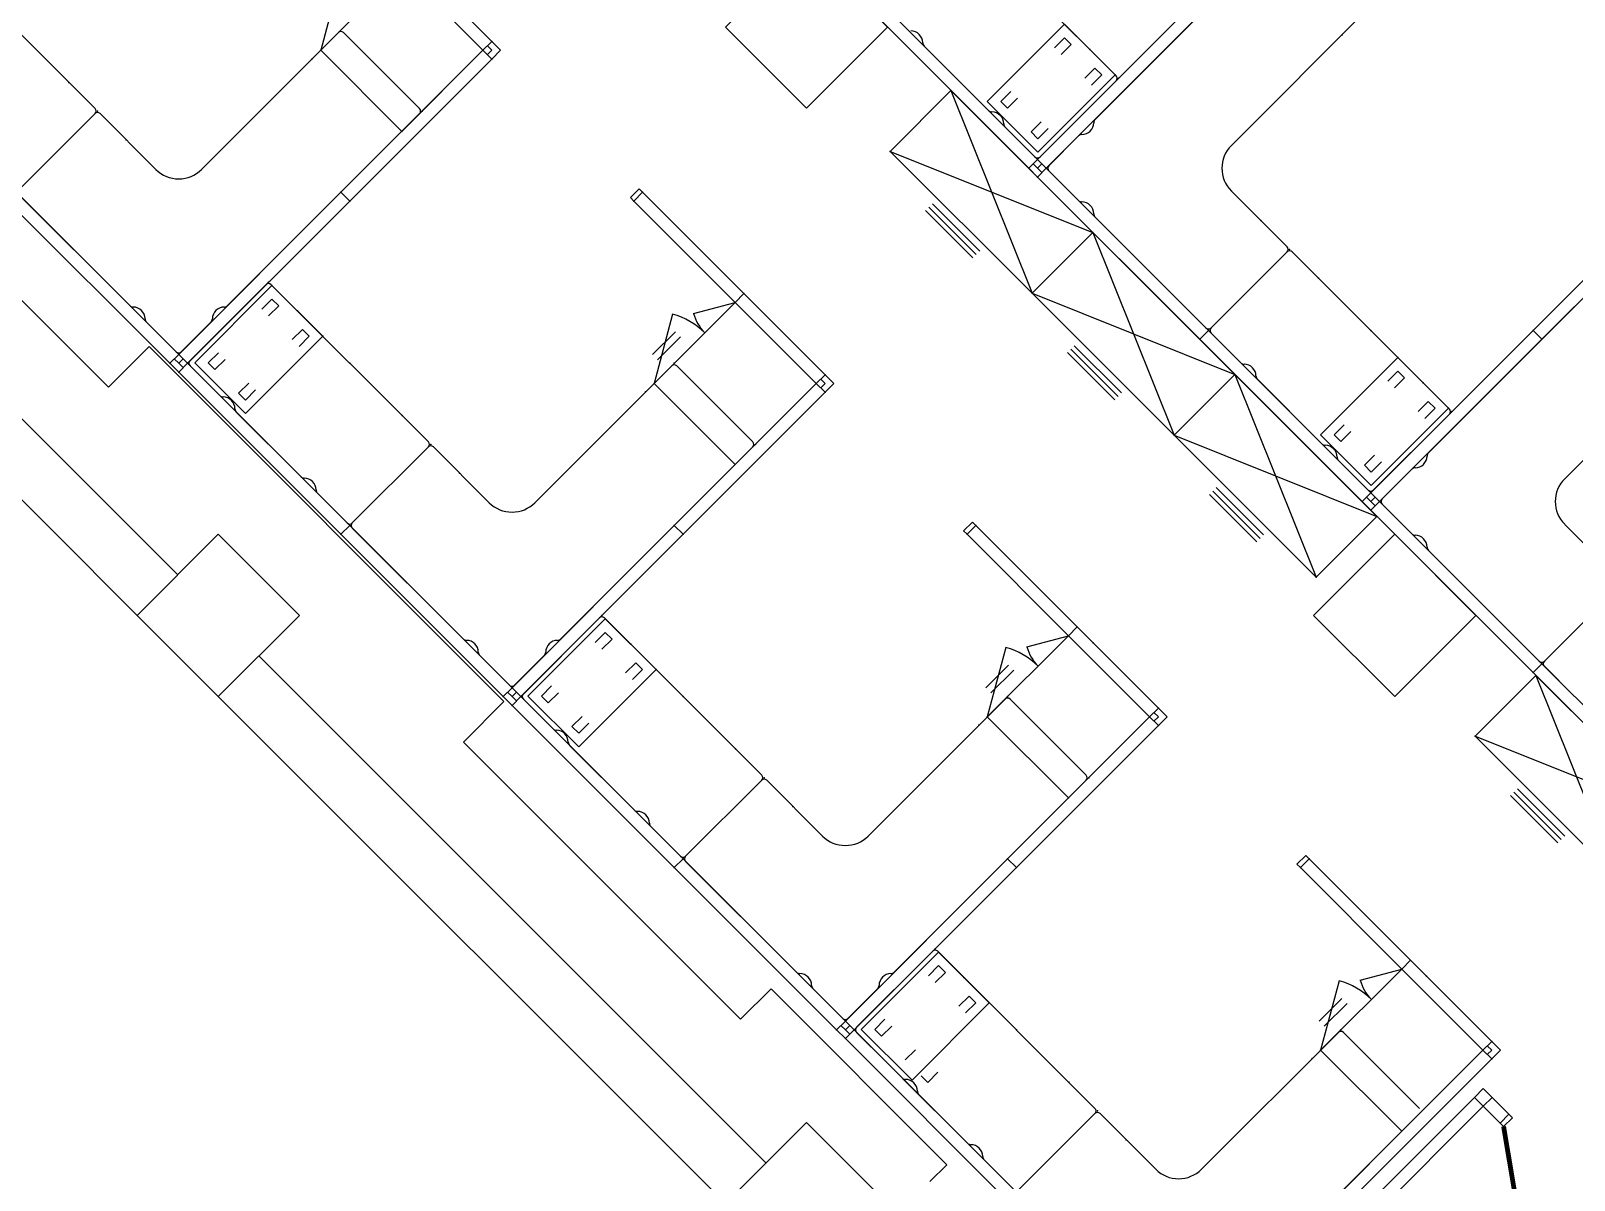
# Model space of a CAD drawing. Extents: x -3175 to 3292, y 161 to 2891.
# Drawn here: x -1607.2 to -1284.4, y 808 to 1048.4 of the extents above; entities that cross this region are included whole.
import ezdxf

# ---------------------------------------------------------------- set-up
doc = ezdxf.new("R2010")
doc.units = 0
doc.header["$MEASUREMENT"] = 0
doc.layers.get('0').update_dxf_attribs({"linetype": 'CONTINUOUS'})
for name, color, linetype in [('A-COLS', 5, 'CONTINUOUS'), ('A-DOOR', 2, 'CONTINUOUS'), ('A-GLAZ-SILL', 1, 'CONTINUOUS'), ('A-WALL-FULL', 6, 'CONTINUOUS'), ('AFUFI-P', 2, 'CONTINUOUS'), ('AFUPC-P', 3, 'CONTINUOUS'), ('AFUPN-P', 3, 'CONTINUOUS'), ('AFUWK-P', 1, 'CONTINUOUS')]:
    doc.layers.add(name, color=color, linetype=linetype)

# ---------------------------------------------------------------- blocks, each defined once
blk = doc.blocks.new('A$C3EC44B9F')
at = {"layer": 'AFUFI-P'}
for p, q in [((-179.46, 276.48), (-162.49, 293.45)), ((-175.58, 290.97), (-179.46, 276.48)), ((-162.49, 293.45), (-145.52, 276.48)), ((-162.49, 259.51), (-179.46, 276.48)), ((-145.52, 276.48), (-162.49, 259.51)), ((-189.65, 227.26), (-205.82, 211.09)), ((-179.04, 216.66), (-189.65, 227.26)), ((-189.65, 224.44), (-191.77, 222.31)), ((-188.23, 223.02), (-190.35, 220.9)), ((-188.23, 223.02), (-189.65, 224.44)), ((-109.74, 206.76), (-92.77, 223.73)), ((-101.47, 221.4), (-92.77, 223.73)), ((-92.77, 223.73), (-75.8, 206.76)), ((-105.86, 221.25), (-109.74, 206.76)), ((-195.21, 200.48), (-179.04, 216.66)), ((-185.4, 215.95), (-183.28, 218.07)), ((-183.99, 214.54), (-181.87, 216.66)), ((-181.87, 216.66), (-183.28, 218.07)), ((-110.05, 212.81), (-105.28, 217.59)), ((-108.99, 211.75), (-104.22, 216.52)), ((-200.87, 213.21), (-202.99, 211.09)), ((-205.82, 211.09), (-195.21, 200.48)), ((-202.99, 211.09), (-201.58, 209.68)), ((-199.46, 211.8), (-201.58, 209.68)), ((-196.63, 204.73), (-194.51, 206.85)), ((-92.77, 189.79), (-109.74, 206.76)), ((-75.8, 206.76), (-92.77, 189.79)), ((-196.63, 204.73), (-195.21, 203.31)), ((-195.21, 203.31), (-193.09, 205.43)), ((-119.93, 157.54), (-136.1, 141.37)), ((-109.32, 146.94), (-119.93, 157.54)), ((-119.93, 154.71), (-122.05, 152.59)), ((-118.51, 153.3), (-120.63, 151.18)), ((-118.51, 153.3), (-119.93, 154.71)), ((-40.02, 137.04), (-23.05, 154.01)), ((-31.75, 151.68), (-23.05, 154.01)), ((-23.05, 154.01), (-6.08, 137.04)), ((-36.14, 151.53), (-40.02, 137.04)), ((-125.49, 130.76), (-109.32, 146.94)), ((-115.68, 146.23), (-113.56, 148.35)), ((-114.27, 144.82), (-112.15, 146.94)), ((-112.15, 146.94), (-113.56, 148.35)), ((-40.33, 143.09), (-35.56, 147.86)), ((-39.27, 142.03), (-34.5, 146.8)), ((-131.15, 143.49), (-133.27, 141.37)), ((-129.74, 142.08), (-131.86, 139.95)), ((-136.1, 141.37), (-125.49, 130.76)), ((-133.27, 141.37), (-131.86, 139.95)), ((-126.91, 135), (-124.79, 137.13)), ((-125.49, 133.59), (-123.37, 135.71)), ((-23.05, 120.07), (-40.02, 137.04)), ((-6.08, 137.04), (-23.05, 120.07)), ((-126.91, 135), (-125.49, 133.59)), ((-50.2, 87.82), (-66.38, 71.65)), ((-39.6, 77.22), (-50.2, 87.82)), ((-50.2, 84.99), (-52.33, 82.87)), ((-48.79, 83.58), (-50.2, 84.99)), ((29.7, 67.32), (46.67, 84.29)), ((37.98, 81.96), (46.67, 84.29)), ((46.67, 84.29), (63.64, 67.32)), ((-48.79, 83.58), (-50.91, 81.46)), ((33.58, 81.81), (29.7, 67.32)), ((-45.96, 76.51), (-43.84, 78.63)), ((-42.43, 77.22), (-43.84, 78.63)), ((29.39, 73.37), (34.16, 78.14)), ((-55.77, 61.04), (-39.6, 77.22)), ((-44.55, 75.09), (-42.43, 77.22)), ((30.45, 72.31), (35.22, 77.08)), ((-66.38, 71.65), (-55.77, 61.04)), ((-61.43, 73.77), (-63.55, 71.65)), ((-63.55, 71.65), (-62.14, 70.23)), ((-60.02, 72.36), (-62.14, 70.23)), ((-57.19, 65.28), (-55.07, 67.41)), ((46.67, 50.35), (29.7, 67.32)), ((63.64, 67.32), (46.67, 50.35)), ((-53.87, 61.97), (-52.46, 60.56)), ((-52.46, 60.56), (-50.34, 62.68))]:
    blk.add_line(p, q, dxfattribs=at)
for centre, radius, start, end in [((-109.74, 206.76), 15, 45, 75), ((-92.77, 223.73), 9, 195, 225), ((-40.02, 137.04), 15, 45, 75), ((-23.05, 154.01), 9, 195, 225), ((29.7, 67.32), 15, 45, 75), ((46.67, 84.29), 9, 195, 225)]:
    blk.add_arc(centre, radius, start, end, dxfattribs=at)
for p in [(-179.46, 276.48), (-145.52, 276.48), (-162.49, 259.51), (-189.65, 227.26), (-92.77, 223.73), (-184.34, 221.96), (-179.04, 216.66), (-109.74, 206.76), (-75.8, 206.76), (-119.93, 157.54), (-114.62, 152.24), (-23.05, 154.01), (-109.32, 146.94), (-40.02, 137.04), (-6.08, 137.04), (-23.05, 120.07), (-50.2, 87.82), (46.67, 84.29), (-44.9, 82.52), (-39.6, 77.22), (29.7, 67.32), (63.64, 67.32)]:
    blk.add_point(p, dxfattribs=at)
at = {"layer": 'AFUPC-P'}
for p, q in [((-145.52, 276.48), (-143.68, 278.32)), ((-143.68, 278.32), (-141.85, 276.48)), ((-143.68, 274.64), (-145.52, 276.48)), ((-144.6, 277.4), (-143.68, 276.48)), ((-144.6, 275.56), (-143.68, 276.48)), ((-143.68, 274.64), (-141.85, 276.48)), ((-114.69, 245.65), (-112.85, 247.49)), ((-113.99, 244.94), (-114.69, 245.65)), ((-112.15, 246.78), (-113.99, 244.94)), ((-112.85, 247.49), (-112.15, 246.78)), ((-209.16, 212.84), (-211, 211)), ((-209.16, 209.16), (-211, 211)), ((-210.08, 211.92), (-209.16, 211)), ((-209.16, 212.84), (-207.32, 211)), ((-208.24, 211.92), (-209.16, 211)), ((-207.32, 211), (-209.16, 209.16)), ((-208.24, 210.08), (-209.16, 211)), ((-75.8, 206.76), (-73.96, 208.6)), ((-73.96, 204.92), (-75.8, 206.76)), ((-74.88, 207.68), (-73.96, 206.76)), ((-74.88, 205.84), (-73.96, 206.76)), ((-73.96, 208.6), (-72.12, 206.76)), ((-73.96, 204.92), (-72.12, 206.76)), ((-44.97, 175.93), (-43.13, 177.77)), ((-43.13, 177.77), (-42.43, 177.06)), ((-44.26, 175.22), (-44.97, 175.93)), ((-42.43, 177.06), (-44.26, 175.22)), ((-139.44, 143.12), (-141.28, 141.28)), ((-140.36, 142.2), (-139.44, 141.28)), ((-139.44, 143.12), (-137.6, 141.28)), ((-138.52, 142.2), (-139.44, 141.28)), ((-139.44, 139.44), (-141.28, 141.28)), ((-137.6, 141.28), (-139.44, 139.44)), ((-138.52, 140.36), (-139.44, 141.28)), ((-6.08, 137.04), (-4.24, 138.88)), ((-4.24, 138.88), (-2.4, 137.04)), ((-4.24, 135.2), (-6.08, 137.04)), ((-5.16, 137.96), (-4.24, 137.04)), ((-5.16, 136.12), (-4.24, 137.04)), ((-4.24, 135.2), (-2.4, 137.04)), ((24.75, 106.21), (26.59, 108.05)), ((27.29, 107.34), (25.46, 105.5)), ((26.59, 108.05), (27.29, 107.34)), ((25.46, 105.5), (24.75, 106.21)), ((-69.72, 73.4), (-71.56, 71.56)), ((-69.72, 69.72), (-71.56, 71.56)), ((-70.64, 72.48), (-69.72, 71.56)), ((-69.72, 73.4), (-67.88, 71.56)), ((-68.8, 72.48), (-69.72, 71.56)), ((-67.88, 71.56), (-69.72, 69.72)), ((-68.8, 70.64), (-69.72, 71.56)), ((63.64, 67.32), (65.48, 69.16)), ((64.56, 68.24), (65.48, 67.32)), ((65.48, 69.16), (67.32, 67.32)), ((65.48, 65.48), (63.64, 67.32)), ((64.56, 66.4), (65.48, 67.32)), ((65.48, 65.48), (67.32, 67.32))]:
    blk.add_line(p, q, dxfattribs=at)
for p in [(-143.68, 278.32), (-145.52, 276.48), (-143.68, 274.64), (-112.15, 246.78), (-113.99, 244.94), (-211, 211), (-209.16, 212.84), (-207.32, 211), (-209.16, 209.16), (-75.8, 206.76), (-73.96, 208.6), (-73.96, 204.92), (-44.26, 175.22), (-42.43, 177.06), (-139.44, 143.12), (-141.28, 141.28), (-139.44, 139.44), (-137.6, 141.28), (-4.24, 138.88), (-6.08, 137.04), (-4.24, 135.2), (27.29, 107.34), (25.46, 105.5), (-71.56, 71.56), (-69.72, 73.4), (-67.88, 71.56), (-69.72, 69.72), (65.48, 69.16), (63.64, 67.32), (65.48, 65.48)]:
    blk.add_point(p, dxfattribs=at)
at = {"layer": 'AFUPN-P'}
for p, q in [((-160.65, 295.29), (-143.68, 278.32)), ((-145.52, 276.48), (-162.49, 293.45)), ((-143.68, 278.32), (-145.52, 276.48)), ((-175.22, 246.78), (-145.52, 276.48)), ((-143.68, 274.64), (-173.38, 244.94)), ((-145.52, 276.48), (-143.68, 274.64)), ((-243.1, 246.78), (-209.16, 212.84)), ((-209.16, 212.84), (-175.22, 246.78)), ((-175.22, 246.78), (-173.38, 244.94)), ((-173.38, 244.94), (-175.22, 246.78)), ((-113.99, 244.94), (-112.15, 246.78)), ((-112.15, 246.78), (-90.93, 225.57)), ((-211, 211), (-244.94, 244.94)), ((-173.38, 244.94), (-207.32, 211)), ((-92.77, 223.73), (-113.99, 244.94)), ((-92.77, 223.73), (-90.93, 225.57)), ((-90.93, 225.57), (-92.77, 223.73)), ((-75.8, 206.76), (-92.77, 223.73)), ((-90.93, 225.57), (-73.96, 208.6)), ((-209.16, 212.84), (-211, 211)), ((-207.32, 211), (-209.16, 212.84)), ((-209.16, 209.16), (-207.32, 211)), ((-207.32, 211), (-173.38, 177.06)), ((-175.22, 175.22), (-209.16, 209.16)), ((-105.5, 177.06), (-75.8, 206.76)), ((-73.96, 208.6), (-75.8, 206.76)), ((-75.8, 206.76), (-73.96, 204.92)), ((-73.96, 204.92), (-103.66, 175.22)), ((-175.22, 175.22), (-173.38, 177.06)), ((-173.38, 177.06), (-175.22, 175.22)), ((-141.28, 141.28), (-175.22, 175.22)), ((-173.38, 177.06), (-139.44, 143.12)), ((-139.44, 143.12), (-105.5, 177.06)), ((-103.66, 175.22), (-137.6, 141.28)), ((-105.5, 177.06), (-103.66, 175.22)), ((-103.66, 175.22), (-105.5, 177.06)), ((-44.26, 175.22), (-42.43, 177.06)), ((-23.05, 154.01), (-44.26, 175.22)), ((-42.43, 177.06), (-21.21, 155.85)), ((-23.05, 154.01), (-21.21, 155.85)), ((-21.21, 155.85), (-23.05, 154.01)), ((-21.21, 155.85), (-4.24, 138.88)), ((-6.08, 137.04), (-23.05, 154.01)), ((-139.44, 143.12), (-141.28, 141.28)), ((-137.6, 141.28), (-139.44, 143.12)), ((-139.44, 139.44), (-137.6, 141.28)), ((-105.5, 105.5), (-139.44, 139.44)), ((-137.6, 141.28), (-103.66, 107.34)), ((-4.24, 138.88), (-6.08, 137.04)), ((-35.78, 107.34), (-6.08, 137.04)), ((-6.08, 137.04), (-4.24, 135.2)), ((-4.24, 135.2), (-33.94, 105.5)), ((-105.5, 105.5), (-103.66, 107.34)), ((-103.66, 107.34), (-105.5, 105.5)), ((-103.66, 107.34), (-69.72, 73.4)), ((-69.72, 73.4), (-35.78, 107.34)), ((-35.78, 107.34), (-33.94, 105.5)), ((-33.94, 105.5), (-35.78, 107.34)), ((25.46, 105.5), (27.29, 107.34)), ((27.29, 107.34), (48.51, 86.13)), ((-71.56, 71.56), (-105.5, 105.5)), ((-33.94, 105.5), (-67.88, 71.56)), ((46.67, 84.29), (25.46, 105.5)), ((46.67, 84.29), (48.51, 86.13)), ((48.51, 86.13), (46.67, 84.29)), ((63.64, 67.32), (46.67, 84.29)), ((48.51, 86.13), (65.48, 69.16)), ((-69.72, 73.4), (-71.56, 71.56)), ((-67.88, 71.56), (-69.72, 73.4)), ((-69.72, 69.72), (-67.88, 71.56)), ((-67.88, 71.56), (-33.94, 37.62)), ((-35.78, 35.78), (-69.72, 69.72)), ((65.48, 69.16), (63.64, 67.32)), ((33.94, 37.62), (63.64, 67.32)), ((65.48, 65.48), (35.78, 35.78)), ((63.64, 67.32), (65.48, 65.48))]:
    blk.add_line(p, q, dxfattribs=at)
for p in [(-143.68, 278.32), (-145.52, 276.48), (-145.52, 276.48), (-143.68, 274.64), (-175.22, 246.78), (-175.22, 246.78), (-112.15, 246.78), (-173.38, 244.94), (-173.38, 244.94), (-113.99, 244.94), (-92.77, 223.73), (-92.77, 223.73), (-90.93, 225.57), (-90.93, 225.57), (-211, 211), (-209.16, 212.84), (-209.16, 212.84), (-207.32, 211), (-207.32, 211), (-209.16, 209.16), (-75.8, 206.76), (-75.8, 206.76), (-73.96, 208.6), (-73.96, 204.92), (-175.22, 175.22), (-175.22, 175.22), (-173.38, 177.06), (-173.38, 177.06), (-105.5, 177.06), (-105.5, 177.06), (-103.66, 175.22), (-103.66, 175.22), (-44.26, 175.22), (-42.43, 177.06), (-23.05, 154.01), (-23.05, 154.01), (-17.9, 152.53), (-17.9, 152.53), (-139.44, 143.12), (-139.44, 143.12), (-141.28, 141.28), (-139.44, 139.44), (-137.6, 141.28), (-137.6, 141.28), (-4.24, 138.88), (-6.08, 137.04), (-6.08, 137.04), (-4.24, 135.2), (-103.66, 107.34), (-103.66, 107.34), (-35.78, 107.34), (-35.78, 107.34), (27.29, 107.34), (-105.5, 105.5), (-105.5, 105.5), (-33.94, 105.5), (-33.94, 105.5), (25.46, 105.5), (46.67, 84.29), (46.67, 84.29), (51.82, 82.81), (51.82, 82.81), (-71.56, 71.56), (-69.72, 73.4), (-69.72, 73.4), (-67.88, 71.56), (-67.88, 71.56), (-69.72, 69.72), (65.48, 69.16), (63.64, 67.32), (63.64, 67.32), (65.48, 65.48)]:
    blk.add_point(p, dxfattribs=at)
at = {"layer": 'AFUWK-P'}
for p, q in [((-259.54, 297.16), (-226.66, 264.28)), ((-175.75, 280.19), (-204.39, 251.55)), ((-174.69, 280.19), (-158.78, 264.28)), ((-226.66, 263.22), (-242.57, 247.31)), ((-226.66, 263.22), (-242.57, 247.31)), ((-225.6, 263.22), (-213.94, 251.55)), ((-158.78, 263.22), (-198.94, 223.06)), ((-219.38, 223.06), (-242.57, 246.25)), ((-190.88, 227.44), (-206.79, 211.53)), ((-189.82, 227.44), (-156.94, 194.56)), ((-209.69, 213.37), (-215.92, 219.59)), ((-202.41, 219.59), (-208.63, 213.37)), ((-206.79, 210.47), (-200.57, 204.25)), ((-106.03, 210.47), (-134.67, 181.83)), ((-104.97, 210.47), (-89.06, 194.56)), ((-197.11, 200.78), (-183.6, 187.28)), ((-156.94, 193.5), (-172.85, 177.59)), ((-156.94, 193.5), (-172.85, 177.59)), ((-155.88, 193.5), (-144.21, 181.83)), ((-89.06, 193.5), (-129.22, 153.34)), ((-173.91, 177.59), (-180.14, 183.81)), ((-149.66, 153.34), (-172.85, 176.53)), ((-121.16, 157.72), (-137.07, 141.81)), ((-120.1, 157.72), (-87.22, 124.84)), ((-139.97, 143.65), (-146.19, 149.87)), ((-132.69, 149.87), (-138.91, 143.65)), ((-137.07, 140.75), (-130.85, 134.53)), ((-36.31, 140.75), (-64.95, 112.11)), ((-35.25, 140.75), (-19.34, 124.84)), ((-127.39, 131.06), (-113.88, 117.56)), ((-87.22, 123.78), (-103.13, 107.87)), ((-87.22, 123.78), (-103.13, 107.87)), ((-86.16, 123.78), (-74.49, 112.11)), ((-19.34, 123.78), (-59.5, 83.62)), ((-104.19, 107.87), (-110.41, 114.09)), ((-79.94, 83.62), (-103.13, 106.81)), ((-51.44, 88), (-67.35, 72.09)), ((-50.38, 88), (-17.5, 55.12)), ((-70.25, 73.93), (-76.47, 80.15)), ((-62.97, 80.15), (-69.19, 73.93)), ((-67.35, 71.03), (-61.13, 64.81)), ((33.41, 71.03), (4.77, 42.39)), ((34.47, 71.03), (50.38, 55.12)), ((-57.66, 61.34), (-44.16, 47.84)), ((-17.5, 54.06), (-33.41, 38.15)), ((-17.5, 54.06), (-33.41, 38.15)), ((-16.44, 54.06), (-4.77, 42.39)), ((50.38, 54.06), (10.22, 13.89)), ((-34.47, 38.15), (-40.69, 44.37))]:
    blk.add_line(p, q, dxfattribs=at)
for centre, radius, start, end in [((-175.22, 279.66), 0.75, 45, 135), ((-227.19, 263.75), 0.75, 315, 45), ((-226.13, 262.69), 0.75, 45, 135), ((-159.31, 263.75), 0.75, 315, 45), ((-209.16, 256.33), 6.75, 225, 315), ((-190.35, 226.91), 0.75, 45, 135), ((-218.67, 223.76), 1, 225, 269.407), ((-218.71, 220.26), 2.5, 0.593, 89.407), ((-199.62, 220.26), 2.5, 90.593, 179.407), ((-199.65, 223.76), 1, 270.593, 315), ((-215.21, 220.3), 1, 180.593, 225), ((-203.12, 220.3), 1, 315, 359.407), ((-209.16, 213.9), 0.75, 225, 315), ((-206.26, 211), 0.75, 135, 225), ((-105.5, 209.94), 0.75, 45, 135), ((-199.86, 204.95), 1, 225, 269.407), ((-199.9, 201.45), 2.5, 0.593, 89.407), ((-196.4, 201.49), 1, 180.593, 225), ((-157.47, 194.03), 0.75, 315, 45), ((-156.41, 192.97), 0.75, 45, 135), ((-89.59, 194.03), 0.75, 315, 45), ((-182.89, 187.98), 1, 225, 269.407), ((-182.93, 184.48), 2.5, 0.593, 89.407), ((-179.43, 184.52), 1, 180.593, 225), ((-139.44, 186.61), 6.75, 225, 315), ((-173.38, 178.12), 0.75, 225, 315), ((-172.32, 177.06), 0.75, 135, 225), ((-120.63, 157.19), 0.75, 45, 135), ((-148.95, 154.04), 1, 225, 269.407), ((-148.99, 150.54), 2.5, 0.593, 89.407), ((-129.89, 150.54), 2.5, 90.593, 179.407), ((-129.93, 154.04), 1, 270.593, 315), ((-145.49, 150.58), 1, 180.593, 225), ((-133.4, 150.58), 1, 315, 359.407), ((-139.44, 144.18), 0.75, 225, 315), ((-136.54, 141.28), 0.75, 135, 225), ((-35.78, 140.22), 0.75, 45, 135), ((-130.14, 135.23), 1, 225, 269.407), ((-130.18, 131.73), 2.5, 0.593, 89.407), ((-126.68, 131.77), 1, 180.593, 225), ((-87.75, 124.31), 0.75, 315, 45), ((-86.69, 123.25), 0.75, 45, 135), ((-19.87, 124.31), 0.75, 315, 45), ((-113.17, 118.26), 1, 225, 269.407), ((-113.21, 114.76), 2.5, 0.593, 89.407), ((-109.71, 114.8), 1, 180.593, 225), ((-69.72, 116.88), 6.75, 225, 315), ((-103.66, 108.4), 0.75, 225, 315), ((-102.6, 107.34), 0.75, 135, 225), ((-50.91, 87.47), 0.75, 45, 135), ((-79.23, 84.32), 1, 225, 269.407), ((-79.27, 80.82), 2.5, 0.593, 89.407), ((-75.77, 80.86), 1, 180.593, 225), ((-63.67, 80.86), 1, 315, 359.407), ((-60.17, 80.82), 2.5, 90.593, 179.407), ((-60.21, 84.32), 1, 270.593, 315), ((-69.72, 74.46), 0.75, 225, 315), ((-66.82, 71.56), 0.75, 135, 225), ((33.94, 70.5), 0.75, 45, 135), ((-57.11, 62.2), 1, 225, 269.407), ((-57.15, 58.7), 2.5, 0.593, 89.407), ((-53.64, 58.74), 1, 180.593, 225), ((-18.03, 54.59), 0.75, 315, 45), ((-16.97, 53.53), 0.75, 45, 135), ((-43.45, 48.54), 1, 225, 269.407), ((-43.49, 45.04), 2.5, 0.593, 89.407), ((-39.99, 45.08), 1, 180.593, 225), ((0, 47.16), 6.75, 225, 315)]:
    blk.add_arc(centre, radius, start, end, dxfattribs=at)
for p in [(-181.23, 274.71), (-181.23, 274.71), (-232.14, 269.76), (-232.14, 269.76), (-226.13, 263.75), (-226.13, 263.75), (-226.13, 263.75), (-226.13, 263.75), (-158.25, 263.75), (-158.25, 263.75), (-220.12, 257.74), (-220.12, 257.74), (-190.35, 227.97), (-190.35, 227.97), (-184.34, 221.96), (-184.34, 221.96), (-209.16, 212.84), (-209.16, 212.84), (-207.32, 211), (-207.32, 211), (-173.38, 211), (-173.38, 211), (-105.5, 211), (-105.5, 211), (-111.51, 204.99), (-111.51, 204.99), (-162.42, 200.04), (-162.42, 200.04), (-156.41, 194.03), (-156.41, 194.03), (-156.41, 194.03), (-156.41, 194.03), (-88.53, 194.03), (-88.53, 194.03), (-150.4, 188.02), (-150.4, 188.02), (-173.38, 177.06), (-173.38, 177.06), (-173.38, 177.06), (-173.38, 177.06), (-120.63, 158.25), (-120.63, 158.25), (-114.62, 152.24), (-114.62, 152.24), (-139.44, 143.12), (-139.44, 143.12), (-137.6, 141.28), (-137.6, 141.28), (-103.66, 141.28), (-103.66, 141.28), (-35.78, 141.28), (-35.78, 141.28), (-41.79, 135.27), (-41.79, 135.27), (-92.7, 130.32), (-92.7, 130.32), (-86.69, 124.31), (-86.69, 124.31), (-86.69, 124.31), (-86.69, 124.31), (-18.81, 124.31), (-18.81, 124.31), (-80.68, 118.3), (-80.68, 118.3), (-103.66, 107.34), (-103.66, 107.34), (-103.66, 107.34), (-103.66, 107.34), (-50.91, 88.53), (-50.91, 88.53), (-44.9, 82.52), (-44.9, 82.52), (-69.72, 73.4), (-69.72, 73.4), (-67.88, 71.56), (-67.88, 71.56), (-33.94, 71.56), (-33.94, 71.56), (33.94, 71.56), (33.94, 71.56), (27.93, 65.55), (27.93, 65.55), (-22.98, 60.6), (-22.98, 60.6), (-16.97, 54.59), (-16.97, 54.59), (-16.97, 54.59), (-16.97, 54.59), (-10.96, 48.58), (-10.96, 48.58)]:
    blk.add_point(p, dxfattribs=at)

msp = doc.modelspace()

# ---------------------------------------------------------------- linework, layer by layer
at = {"layer": 'A-COLS'}
msp.add_line((-1567.99, 909.13), (-1584.96, 926.1), dxfattribs=at)
for points in [[(-1444.95, 1066.11), (-1427.98, 1049.14), (-1444.95, 1032.17), (-1461.92, 1049.14)], [(-1321.91, 943.07), (-1304.94, 926.1), (-1321.91, 909.13), (-1338.88, 926.1)], [(-1444.95, 820.04), (-1427.98, 803.07), (-1444.95, 786.1), (-1461.92, 803.07)]]:
    msp.add_lwpolyline(points, close=True, dxfattribs=at)
for points in [[(-1584.96, 926.1), (-1567.99, 943.07)], [(-1567.99, 943.07), (-1551.02, 926.1), (-1567.99, 909.13)]]:
    msp.add_lwpolyline(points, dxfattribs=at)
at = {"layer": 'A-DOOR', "const_width": 1}
msp.add_lwpolyline([(-1299.14, 819.19), (-1293.42, 785.18)], dxfattribs=at)
at = {"layer": 'A-GLAZ-SILL'}
for p, q in [((-1305.22, 825.27), (-1303.39, 827.11)), ((-1303.39, 827.11), (-1301.55, 825.27)), ((-1381.59, 748.9), (-1305.22, 825.27)), ((-1379.75, 747.06), (-1303.39, 823.43)), ((-1305.22, 825.27), (-1303.39, 823.43)), ((-1303.39, 823.43), (-1305.22, 825.27)), ((-1303.39, 823.43), (-1301.55, 825.27)), ((-1303.39, 823.43), (-1299.85, 819.9)), ((-1301.55, 825.27), (-1298.01, 821.74)), ((-1299.85, 819.9), (-1298.01, 821.74)), ((-1299.14, 819.19), (-1297.31, 821.03)), ((-1299.14, 819.19), (-1297.31, 821.03)), ((-1297.31, 821.03), (-1299.14, 819.19)), ((-1298.01, 821.74), (-1297.31, 821.03)), ((-1299.14, 819.19), (-1299.85, 819.9))]:
    msp.add_line(p, q, dxfattribs=at)
msp.add_point((-1299.14, 819.19), dxfattribs=at)
msp.add_point((-1299.14, 819.19), dxfattribs=at)
at = {"layer": 'A-WALL-FULL'}
for p, q in [((-1576.47, 934.59), (-1682.54, 1040.66)), ((-1573.99, 915.13), (-1691.02, 1032.17)), ((-1640.46, 1023.33), (-1590.97, 973.83)), ((-1590.97, 973.83), (-1582.48, 982.32)), ((-1582.48, 982.32), (-1508.24, 908.07)), ((-1559.5, 917.62), (-1453.43, 811.55)), ((-1567.99, 909.13), (-1461.92, 803.07)), ((-1508.24, 908.07), (-1516.72, 899.59)), ((-1516.72, 899.59), (-1458.74, 841.61)), ((-1458.74, 841.61), (-1452.37, 847.97)), ((-1452.37, 847.97), (-1415.6, 811.2)), ((-1415.6, 811.2), (-1419.14, 807.66))]:
    msp.add_line(p, q, dxfattribs=at)
at = {"layer": 'AFUFI-P'}
for p, q in [((-1407.15, 1033.59), (-1390.98, 1049.76)), ((-1390.98, 1049.76), (-1380.37, 1039.15)), ((-1393.1, 1044.81), (-1390.98, 1046.93)), ((-1390.98, 1046.93), (-1389.57, 1045.52)), ((-1391.69, 1043.4), (-1389.57, 1045.52)), ((-1384.62, 1040.57), (-1386.74, 1038.45)), ((-1384.62, 1040.57), (-1383.2, 1039.15)), ((-1380.37, 1039.15), (-1396.55, 1022.98)), ((-1383.2, 1039.15), (-1385.32, 1037.03)), ((-1427.47, 1023.17), (-1414.74, 1035.9)), ((-1427.47, 1023.17), (-1414.74, 1035.9)), ((-1414.74, 1035.9), (-1385.04, 1006.2)), ((-1414.74, 1035.9), (-1397.77, 993.48)), ((-1414.74, 1035.9), (-1385.04, 1006.2)), ((-1396.55, 1022.98), (-1407.15, 1033.59)), ((-1404.33, 1033.59), (-1402.2, 1035.71)), ((-1402.91, 1032.17), (-1404.33, 1033.59)), ((-1402.91, 1032.17), (-1400.79, 1034.29)), ((-1395.84, 1029.34), (-1397.96, 1027.22)), ((-1396.55, 1025.81), (-1397.96, 1027.22)), ((-1394.43, 1027.93), (-1396.55, 1025.81)), ((-1397.77, 993.48), (-1427.47, 1023.17)), ((-1427.47, 1023.17), (-1385.04, 1006.2)), ((-1397.77, 993.48), (-1427.47, 1023.17)), ((-1410.14, 1000.9), (-1420.04, 1010.8)), ((-1409.44, 1001.61), (-1419.34, 1011.51)), ((-1408.73, 1002.32), (-1418.63, 1012.21)), ((-1385.04, 1006.2), (-1397.77, 993.48)), ((-1397.77, 993.48), (-1385.04, 1006.2)), ((-1385.04, 1006.2), (-1397.77, 993.48)), ((-1397.77, 993.48), (-1385.04, 1006.2)), ((-1385.04, 1006.2), (-1355.34, 976.51)), ((-1385.04, 1006.2), (-1368.07, 963.78)), ((-1385.04, 1006.2), (-1355.34, 976.51)), ((-1368.07, 963.78), (-1397.77, 993.48)), ((-1397.77, 993.48), (-1355.34, 976.51)), ((-1368.07, 963.78), (-1397.77, 993.48)), ((-1379.74, 971.91), (-1389.64, 981.81)), ((-1379.03, 972.62), (-1388.93, 982.52)), ((-1380.45, 971.2), (-1390.35, 981.1)), ((-1337.43, 963.86), (-1321.26, 980.04)), ((-1321.26, 980.04), (-1310.65, 969.43)), ((-1355.34, 976.51), (-1368.07, 963.78)), ((-1368.07, 963.78), (-1355.34, 976.51)), ((-1355.34, 976.51), (-1368.07, 963.78)), ((-1368.07, 963.78), (-1355.34, 976.51)), ((-1355.34, 976.51), (-1325.64, 946.81)), ((-1355.34, 976.51), (-1338.37, 934.08)), ((-1355.34, 976.51), (-1325.64, 946.81)), ((-1323.38, 975.09), (-1321.26, 977.21)), ((-1321.97, 973.68), (-1319.84, 975.8)), ((-1321.26, 977.21), (-1319.84, 975.8)), ((-1310.65, 969.43), (-1326.83, 953.26)), ((-1314.9, 970.85), (-1317.02, 968.73)), ((-1313.48, 969.43), (-1315.6, 967.31)), ((-1314.9, 970.85), (-1313.48, 969.43)), ((-1334.61, 963.86), (-1332.48, 965.99)), ((-1338.37, 934.08), (-1368.07, 963.78)), ((-1368.07, 963.78), (-1325.64, 946.81)), ((-1338.37, 934.08), (-1368.07, 963.78)), ((-1326.83, 953.26), (-1337.43, 963.86)), ((-1333.19, 962.45), (-1334.61, 963.86)), ((-1333.19, 962.45), (-1331.07, 964.57)), ((-1326.12, 959.62), (-1328.24, 957.5)), ((-1326.83, 956.09), (-1328.24, 957.5)), ((-1324.71, 958.21), (-1326.83, 956.09)), ((-1349.33, 942.92), (-1359.23, 952.82)), ((-1350.75, 941.5), (-1360.65, 951.4)), ((-1350.04, 942.21), (-1359.94, 952.11)), ((-1325.64, 946.81), (-1338.37, 934.08)), ((-1325.64, 946.81), (-1338.37, 934.08)), ((-1305.1, 900.81), (-1292.37, 913.53)), ((-1305.1, 900.81), (-1292.37, 913.53)), ((-1292.37, 913.53), (-1262.67, 883.84)), ((-1292.37, 913.53), (-1275.4, 871.11)), ((-1292.37, 913.53), (-1262.67, 883.84)), ((-1275.4, 871.11), (-1305.1, 900.81)), ((-1305.1, 900.81), (-1262.67, 883.84)), ((-1275.4, 871.11), (-1305.1, 900.81)), ((-1287.78, 878.53), (-1297.67, 888.43)), ((-1287.07, 879.24), (-1296.97, 889.14)), ((-1286.36, 879.95), (-1296.26, 889.85))]:
    msp.add_line(p, q, dxfattribs=at)
for p in [(-1385.68, 1044.46), (-1380.37, 1039.15), (-1414.74, 1035.9), (-1414.74, 1035.9), (-1427.47, 1023.17), (-1427.47, 1023.17), (-1385.04, 1006.2), (-1385.04, 1006.2), (-1385.04, 1006.2), (-1385.04, 1006.2), (-1397.77, 993.48), (-1397.77, 993.48), (-1397.77, 993.48), (-1397.77, 993.48), (-1321.26, 980.04), (-1355.34, 976.51), (-1355.34, 976.51), (-1355.34, 976.51), (-1355.34, 976.51), (-1315.96, 974.74), (-1310.65, 969.43), (-1368.07, 963.78), (-1368.07, 963.78), (-1368.07, 963.78), (-1368.07, 963.78), (-1325.64, 946.81), (-1325.64, 946.81), (-1338.37, 934.08), (-1338.37, 934.08), (-1292.37, 913.53), (-1292.37, 913.53), (-1305.1, 900.81), (-1305.1, 900.81)]:
    msp.add_point(p, dxfattribs=at)
at = {"layer": 'AFUPC-P'}
for p, q in [((-1396.64, 1021.48), (-1398.48, 1019.64)), ((-1397.56, 1020.56), (-1396.64, 1019.64)), ((-1396.64, 1021.48), (-1394.8, 1019.64)), ((-1395.72, 1020.56), (-1396.64, 1019.64)), ((-1396.64, 1017.8), (-1398.48, 1019.64)), ((-1394.8, 1019.64), (-1396.64, 1017.8)), ((-1395.72, 1018.72), (-1396.64, 1019.64)), ((-1326.92, 951.76), (-1328.75, 949.92)), ((-1326.92, 948.08), (-1328.75, 949.92)), ((-1327.84, 950.84), (-1326.92, 949.92)), ((-1326.92, 951.76), (-1325.08, 949.92)), ((-1326, 950.84), (-1326.92, 949.92)), ((-1325.08, 949.92), (-1326.92, 948.08)), ((-1326, 949), (-1326.92, 949.92))]:
    msp.add_line(p, q, dxfattribs=at)
for p in [(-1396.64, 1021.48), (-1398.48, 1019.64), (-1396.64, 1017.8), (-1394.8, 1019.64), (-1328.75, 949.92), (-1326.92, 951.76), (-1325.08, 949.92), (-1326.92, 948.08)]:
    msp.add_point(p, dxfattribs=at)
at = {"layer": 'AFUPN-P'}
for p, q in [((-1398.48, 1019.64), (-1432.42, 1053.58)), ((-1430.58, 1055.42), (-1396.64, 1021.48)), ((-1396.64, 1021.48), (-1362.7, 1055.42)), ((-1360.86, 1053.58), (-1394.8, 1019.64)), ((-1396.64, 1021.48), (-1398.48, 1019.64)), ((-1394.8, 1019.64), (-1396.64, 1021.48)), ((-1396.64, 1017.8), (-1394.8, 1019.64)), ((-1362.7, 983.86), (-1396.64, 1017.8)), ((-1394.8, 1019.64), (-1360.86, 985.7)), ((-1292.97, 985.7), (-1263.28, 1015.39)), ((-1261.44, 1013.56), (-1291.14, 983.86)), ((-1362.7, 983.86), (-1360.86, 985.7)), ((-1360.86, 985.7), (-1362.7, 983.86)), ((-1360.86, 985.7), (-1326.92, 951.76)), ((-1326.92, 951.76), (-1292.97, 985.7)), ((-1292.97, 985.7), (-1291.14, 983.86)), ((-1291.14, 983.86), (-1292.97, 985.7)), ((-1328.75, 949.92), (-1362.7, 983.86)), ((-1291.14, 983.86), (-1325.08, 949.92)), ((-1326.92, 951.76), (-1328.75, 949.92)), ((-1325.08, 949.92), (-1326.92, 951.76)), ((-1326.92, 948.08), (-1325.08, 949.92)), ((-1325.08, 949.92), (-1291.14, 915.98)), ((-1292.97, 914.14), (-1326.92, 948.08)), ((-1292.97, 914.14), (-1291.14, 915.98)), ((-1291.14, 915.98), (-1292.97, 914.14)), ((-1259.03, 880.2), (-1292.97, 914.14)), ((-1291.14, 915.98), (-1257.2, 882.03))]:
    msp.add_line(p, q, dxfattribs=at)
for p in [(-1396.64, 1021.48), (-1396.64, 1021.48), (-1398.48, 1019.64), (-1396.64, 1017.8), (-1394.8, 1019.64), (-1394.8, 1019.64), (-1360.86, 985.7), (-1360.86, 985.7), (-1292.97, 985.7), (-1292.97, 985.7), (-1362.7, 983.86), (-1362.7, 983.86), (-1291.14, 983.86), (-1291.14, 983.86), (-1328.75, 949.92), (-1326.92, 951.76), (-1326.92, 951.76), (-1325.08, 949.92), (-1325.08, 949.92), (-1326.92, 948.08), (-1292.97, 914.14), (-1292.97, 914.14), (-1291.14, 915.98), (-1291.14, 915.98)]:
    msp.add_point(p, dxfattribs=at)
at = {"layer": 'AFUWK-P'}
for p, q in [((-1380.2, 1038.98), (-1413.08, 1071.86)), ((-1384.58, 1029.86), (-1344.42, 1070.02)), ((-1327.45, 1053.05), (-1356.08, 1024.41)), ((-1406.85, 1031.69), (-1420.36, 1045.2)), ((-1380.2, 1037.92), (-1396.11, 1022.01)), ((-1397.17, 1022.01), (-1403.39, 1028.23)), ((-1394.27, 1020.17), (-1388.05, 1026.39)), ((-1388.05, 1012.88), (-1394.27, 1019.11)), ((-1344.42, 1003.2), (-1356.08, 1014.86)), ((-1361.39, 986.23), (-1384.58, 1009.42)), ((-1344.42, 1002.14), (-1360.33, 986.23)), ((-1344.42, 1002.14), (-1360.33, 986.23)), ((-1310.48, 969.26), (-1343.36, 1002.14)), ((-1314.86, 960.13), (-1274.7, 1000.3)), ((-1360.33, 985.17), (-1354.1, 978.94)), ((-1257.73, 983.33), (-1286.36, 954.69)), ((-1337.13, 961.97), (-1350.64, 975.48)), ((-1310.48, 968.2), (-1326.39, 952.29)), ((-1327.45, 952.29), (-1333.67, 958.51)), ((-1324.55, 950.45), (-1318.32, 956.67)), ((-1318.32, 943.16), (-1324.55, 949.39)), ((-1274.7, 933.48), (-1286.36, 945.14)), ((-1291.67, 916.51), (-1314.86, 939.7)), ((-1274.7, 932.42), (-1290.61, 916.51)), ((-1274.7, 932.42), (-1290.61, 916.51)), ((-1290.61, 915.45), (-1284.38, 909.22))]:
    msp.add_line(p, q, dxfattribs=at)
for centre, radius, start, end in [((-1423.15, 1045.87), 2.5, 0.593, 89.407), ((-1419.65, 1045.91), 1, 180.593, 225), ((-1380.73, 1038.45), 0.75, 315, 45), ((-1406.15, 1032.4), 1, 225, 269.407), ((-1406.18, 1028.9), 2.5, 0.593, 89.407), ((-1383.87, 1029.15), 1, 135, 179.407), ((-1402.68, 1028.94), 1, 180.593, 225), ((-1387.34, 1025.68), 1, 90.593, 135), ((-1387.37, 1029.18), 2.5, 270.593, 359.407), ((-1351.31, 1019.64), 6.75, 135, 225), ((-1396.64, 1022.54), 0.75, 225, 315), ((-1393.74, 1019.64), 0.75, 135, 225), ((-1387.34, 1013.59), 1, 225, 269.407), ((-1387.37, 1010.09), 2.5, 0.593, 89.407), ((-1383.87, 1010.13), 1, 180.593, 225), ((-1344.95, 1002.67), 0.75, 315, 45), ((-1343.89, 1001.61), 0.75, 45, 135), ((-1360.86, 986.76), 0.75, 225, 315), ((-1359.8, 985.7), 0.75, 135, 225), ((-1353.4, 979.65), 1, 225, 269.407), ((-1353.43, 976.15), 2.5, 0.593, 89.407), ((-1349.93, 976.19), 1, 180.593, 225), ((-1311.01, 968.73), 0.75, 315, 45), ((-1336.43, 962.68), 1, 225, 269.407), ((-1336.46, 959.18), 2.5, 0.593, 89.407), ((-1332.96, 959.22), 1, 180.593, 225), ((-1317.65, 959.46), 2.5, 270.593, 359.407), ((-1314.15, 959.43), 1, 135, 179.407), ((-1317.62, 955.96), 1, 90.593, 135), ((-1281.59, 949.92), 6.75, 135, 225), ((-1326.92, 952.82), 0.75, 225, 315), ((-1324.02, 949.92), 0.75, 135, 225), ((-1317.62, 943.87), 1, 225, 269.407), ((-1317.65, 940.37), 2.5, 0.593, 89.407), ((-1314.15, 940.41), 1, 180.593, 225), ((-1291.14, 917.04), 0.75, 225, 315), ((-1290.08, 915.98), 0.75, 135, 225)]:
    msp.add_arc(centre, radius, start, end, dxfattribs=at)
for p in [(-1332.93, 1047.57), (-1332.93, 1047.57), (-1385.68, 1044.46), (-1385.68, 1044.46), (-1379.67, 1038.45), (-1379.67, 1038.45), (-1396.64, 1021.48), (-1396.64, 1021.48), (-1394.8, 1019.64), (-1394.8, 1019.64), (-1349.9, 1008.68), (-1349.9, 1008.68), (-1343.89, 1002.67), (-1343.89, 1002.67), (-1343.89, 1002.67), (-1343.89, 1002.67), (-1337.88, 996.66), (-1337.88, 996.66), (-1360.86, 985.7), (-1360.86, 985.7), (-1360.86, 985.7), (-1360.86, 985.7), (-1326.92, 985.7), (-1326.92, 985.7), (-1315.96, 974.74), (-1315.96, 974.74), (-1309.95, 968.73), (-1309.95, 968.73), (-1326.92, 951.76), (-1326.92, 951.76), (-1325.08, 949.92), (-1325.08, 949.92), (-1291.14, 915.98), (-1291.14, 915.98), (-1291.14, 915.98), (-1291.14, 915.98)]:
    msp.add_point(p, dxfattribs=at)

# ---------------------------------------------------------------- block references
msp.add_blockref('A$C3EC44B9F', (-1367.11, 767.84))

doc.saveas('drawing.dxf')
